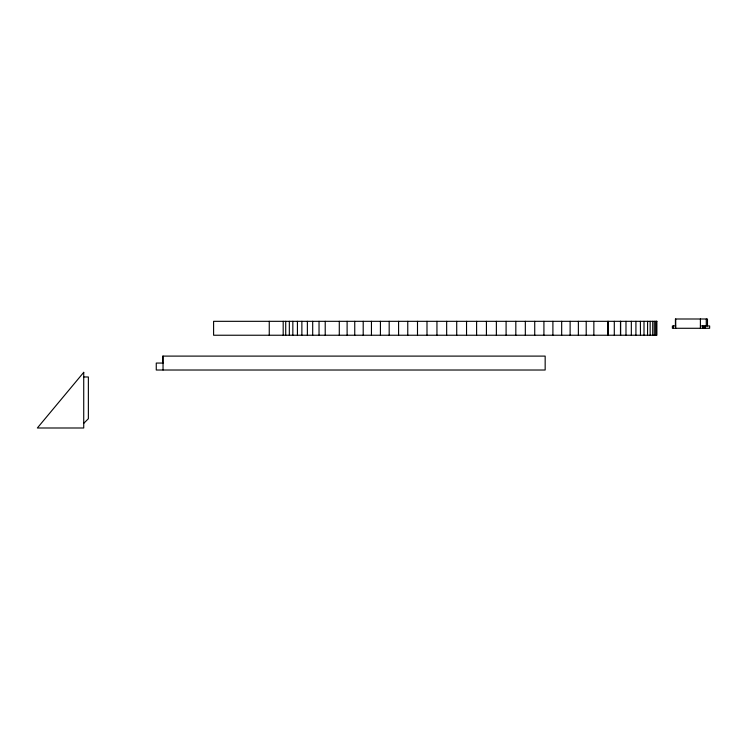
<?xml version="1.0" encoding="UTF-8"?>
<svg xmlns="http://www.w3.org/2000/svg" width="747" height="747" viewBox="0 0 747 747"><rect width="100%" height="100%" fill="white"/><g stroke="black" fill="none" stroke-linecap="round" stroke-linejoin="round"><path stroke-width="1.12" d="M83.729 423.362L88.37 418.722L88.37 376.974L83.729 376.974M675.727 325.953L672.393 325.953L672.393 328.278L709.65 328.278L709.65 325.953L700.397 325.953M163.042 363.061L156.263 363.061L156.263 370.017L545.161 370.017L545.161 356.104L162.743 356.104L162.743 363.061M707.484 325.953L707.484 318.997L675.419 318.997L675.419 325.953M706.279 318.997L706.279 325.953M705.364 325.953L705.364 328.278M704.019 325.953L704.019 328.278M702.712 325.953L702.712 328.278M700.397 318.997L700.397 328.278M675.727 318.997L675.727 328.278M673.43 325.953L673.43 328.278M656.37 321.322L656.37 335.235M655.829 321.322L655.838 335.235M654.288 321.322L654.288 335.235M652.738 321.322L652.701 335.235M650.161 321.322L650.161 335.235M647.602 321.322L647.537 335.235M644.007 321.322L644.007 335.235M640.384 321.322L640.478 335.235M635.921 321.322L635.921 335.235M631.336 321.322L631.336 335.235M625.986 321.322L625.986 335.235M620.617 321.322L620.617 335.235M620.486 321.322L620.486 335.235M614.295 321.322L614.295 335.235M608.095 321.322L608.095 335.235M607.946 321.322L607.946 335.235M593.856 321.322L593.856 335.235M586.208 321.322L586.208 335.235M578.374 321.322L578.374 335.235M570.12 321.322L570.12 335.235M561.669 321.322L561.669 335.235M552.901 321.322L552.901 335.235M543.919 321.322L543.919 335.235M534.731 321.322L534.731 335.235M525.328 321.322L525.328 335.235M515.822 321.322L515.822 335.235M506.092 321.322L506.092 335.235M496.372 321.322L496.372 335.235M486.428 321.322L486.428 335.235M476.605 321.322L476.605 335.235M466.539 321.322L466.539 335.235M456.716 321.322L456.716 335.235M446.659 321.322L446.659 335.235M436.948 321.322L436.948 335.235M426.995 321.322L426.995 335.235M417.498 321.322L417.498 335.235M407.759 321.322L407.759 335.235M398.59 321.322L398.59 335.235M389.178 321.322L389.178 335.235M380.419 321.322L380.419 335.235M371.446 321.322L371.446 335.235M363.201 321.322L363.201 335.235M354.75 321.322L354.75 335.235M347.112 321.322L347.112 335.235M339.287 321.322L339.287 335.235M325.216 321.322L325.216 335.235M319.034 321.322L319.034 335.235M312.694 321.322L312.694 335.235M307.372 321.322L307.372 335.235M301.872 321.322L301.872 335.235M297.427 321.322L297.427 335.235M292.843 321.322L292.843 335.235M289.332 321.322L289.332 335.235M285.718 321.322L285.718 335.235M283.188 321.322L283.188 335.235M269.256 321.322L269.256 335.235M163.042 356.104L163.042 370.017M83.729 372.342L37.35 427.994L83.729 427.994L83.729 372.342M656.884 321.322L213.595 321.322L213.595 335.235L656.884 335.235L656.874 321.322"/></g></svg>
